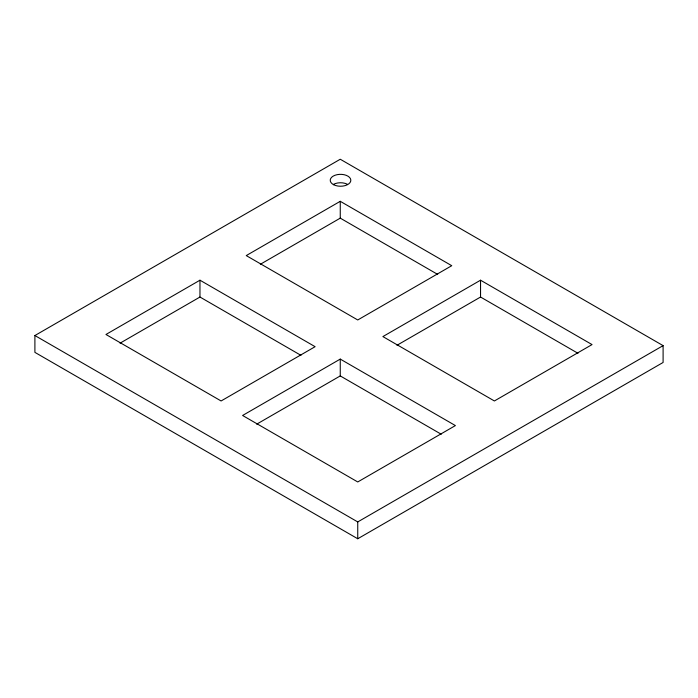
<?xml version="1.0" encoding="UTF-8"?>
<svg xmlns="http://www.w3.org/2000/svg" width="698" height="698" viewBox="0 0 698 698"><rect width="100%" height="100%" fill="white"/><g stroke="black" fill="none" stroke-linecap="round" stroke-linejoin="round"><path stroke-width="1.05" d="M34.9 335.537L340.258 159.24L663.1 345.632L663.1 362.463L357.742 538.76L34.9 352.368L34.9 335.537L357.742 521.93L663.1 345.632M199.968 280.203L105.956 334.482L221.1 400.966L315.112 346.688L199.968 280.203L199.968 297.034L300.951 355.343M340.258 201.312L246.246 255.59L357.742 319.972L451.754 265.694L340.258 201.312L340.258 218.142L437.698 274.41M120.056 343.172L199.968 297.034M260.345 264.28L340.258 218.142M340.258 359.095L242.599 415.476L357.742 481.96L455.401 425.579L340.258 359.095L340.258 375.925L441.241 434.235M480.547 280.203L382.888 336.584L494.393 400.966L592.044 344.585L480.547 280.203L480.547 297.034L577.988 353.301M256.681 424.175L340.258 375.925M396.97 345.283L480.547 297.034M357.742 521.93L357.742 538.76M333.356 184.429A10.304 5.95 0 0 1 347.281 184.202M333.784 184.787A10.304 5.95 0 0 0 350.649 181.41A10.304 5.95 0 0 0 337.16 174.666A10.304 5.95 0 0 0 333.784 184.787"/></g></svg>
